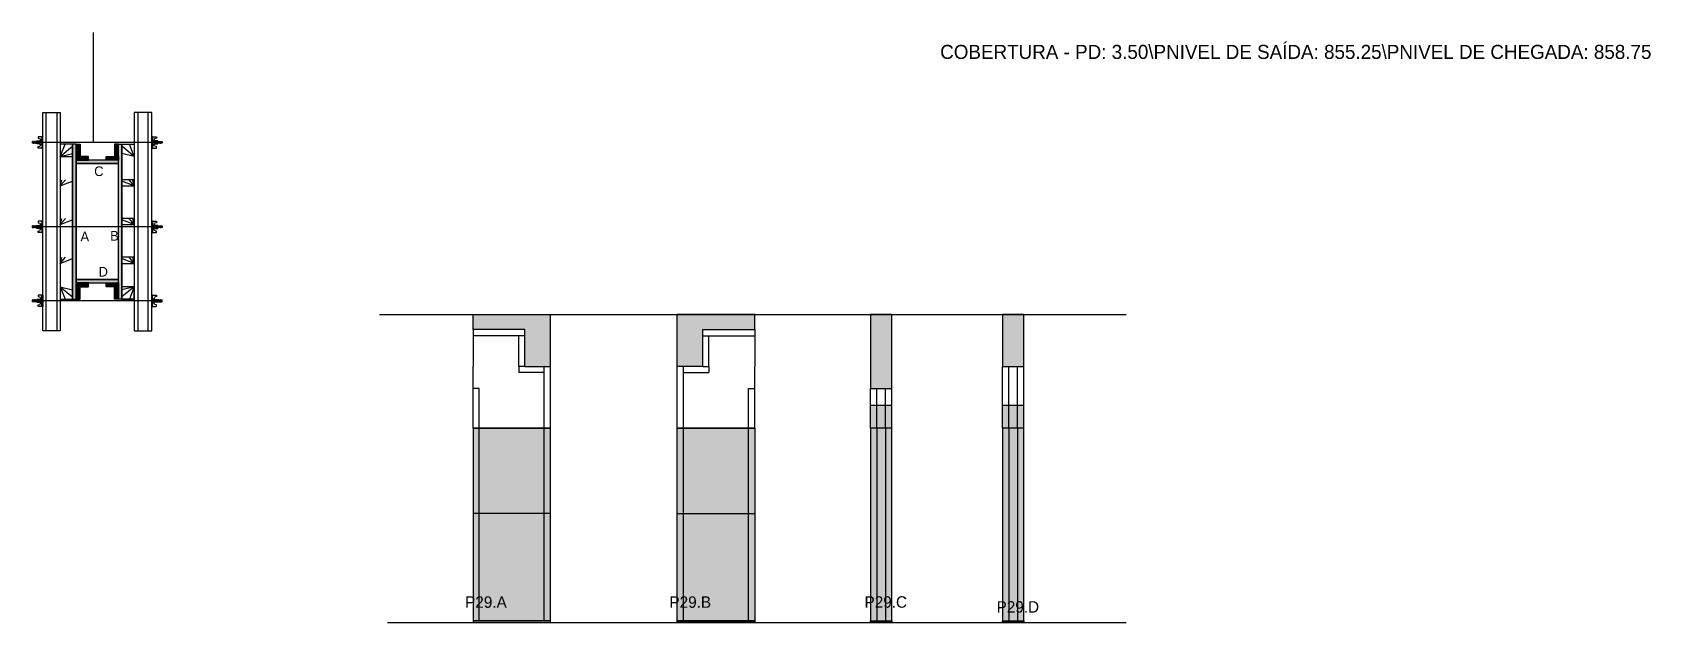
# Model space of a CAD drawing. Header units: metres. Extents: x 6133 to 7973, y 7800 to 8470.
import ezdxf

# ---------------------------------------------------------------- set-up
doc = ezdxf.new("R2010")
doc.units = ezdxf.units.M
for name, color, linetype in [('CHAPA', 7, 'Continuous'), ('COTA', 7, 'Continuous'), ('Hachura', 7, 'Continuous'), ('Madeira', 7, 'Continuous'), ('NOMENCLATURA', 7, 'Continuous'), ('Nível', 7, 'Continuous'), ('Painéis', 7, 'Continuous'), ('Perfil Metálico', 7, 'Continuous'), ('SARR_2.2x7', 7, 'Continuous'), ('SARRAFO', 7, 'Continuous'), ('Texto Seção', 7, 'Continuous'), ('TEXTO_GERAL', 7, 'Continuous')]:
    doc.layers.add(name, color=color, linetype=linetype)

msp = doc.modelspace()

# ---------------------------------------------------------------- hatches: boundary and pattern name
at = {"layer": 'COTA'}
h = msp.add_hatch(color=7, dxfattribs=at)
h.dxf.hatch_style = 1
h.paths.add_polyline_path([(6722.2, 8149.6), (6634.2, 8149.6), (6634.2, 8149.6), (6634.2, 8132.6), (6634.2, 8132.6), (6693.2, 8132.6), (6693.2, 8132.6), (6693.2, 8090.6), (6693.2, 8090.6), (6722.2, 8090.6), (6722.2, 8090.6), (6722.2, 8149.6)])
h = msp.add_hatch(color=7, dxfattribs=at)
h.dxf.hatch_style = 1
h.paths.add_polyline_path([(6866.4, 8149.6), (6954.4, 8149.6), (6954.4, 8149.6), (6954.4, 8132.6), (6954.4, 8132.6), (6895.4, 8132.6), (6895.4, 8132.6), (6895.4, 8090.6), (6895.4, 8090.6), (6866.4, 8090.6), (6866.4, 8090.6), (6866.4, 8149.6)])
h = msp.add_hatch(color=7, dxfattribs=at)
h.dxf.hatch_style = 1
h.paths.add_polyline_path([(7086.2, 8065.6), (7110.2, 8065.6), (7110.2, 8065.6), (7110.2, 8149.6), (7110.2, 8149.6), (7086.2, 8149.6), (7086.2, 8149.6), (7086.2, 8065.6)])
h = msp.add_hatch(color=7, dxfattribs=at)
h.dxf.hatch_style = 1
h.paths.add_polyline_path([(7236.2, 8090.6), (7260.2, 8090.6), (7260.2, 8090.6), (7260.2, 8149.6), (7260.2, 8149.6), (7236.2, 8149.6), (7236.2, 8149.6), (7236.2, 8090.6)])
at = {"layer": 'Hachura'}
h = msp.add_hatch(color=7, dxfattribs=at)
h.dxf.hatch_style = 1
h.paths.add_polyline_path([(6183, 8343.3), (6179, 8343.3), (6179, 8343.3), (6179, 8167.3), (6179, 8167.3), (6183, 8167.3), (6183, 8167.3), (6183, 8343.3)])
h = msp.add_hatch(color=7, dxfattribs=at)
h.dxf.hatch_style = 1
h.paths.add_polyline_path([(6183, 8329.3), (6187.4, 8329.3), (6187.4, 8329.3), (6187.4, 8343.3), (6187.4, 8343.3), (6183, 8343.3), (6183, 8343.3), (6183, 8329.3)])
h = msp.add_hatch(color=7, dxfattribs=at)
h.dxf.hatch_style = 1
h.paths.add_polyline_path([(6231, 8329.3), (6226.6, 8329.3), (6226.6, 8329.3), (6226.6, 8343.3), (6226.6, 8343.3), (6231, 8343.3), (6231, 8343.3), (6231, 8329.3)])
h = msp.add_hatch(color=7, dxfattribs=at)
h.dxf.hatch_style = 1
h.paths.add_polyline_path([(6231, 8343.3), (6235, 8343.3), (6235, 8343.3), (6235, 8167.3), (6235, 8167.3), (6231, 8167.3), (6231, 8167.3), (6231, 8343.3)])
h = msp.add_hatch(color=7, dxfattribs=at)
h.dxf.hatch_style = 1
h.paths.add_polyline_path([(6183, 8324.9), (6183, 8329.3), (6183, 8329.3), (6197, 8329.3), (6197, 8329.3), (6197, 8324.9), (6197, 8324.9), (6183, 8324.9)])
h = msp.add_hatch(color=7, dxfattribs=at)
h.dxf.hatch_style = 1
h.paths.add_polyline_path([(6231, 8321.3), (6231, 8324.9), (6231, 8324.9), (6183, 8324.9), (6183, 8324.9), (6183, 8321.3), (6183, 8321.3), (6231, 8321.3)])
h = msp.add_hatch(color=7, dxfattribs=at)
h.dxf.hatch_style = 1
h.paths.add_polyline_path([(6231, 8321.3), (6231, 8324.9), (6231, 8324.9), (6183, 8324.9), (6183, 8324.9), (6183, 8321.3), (6183, 8321.3), (6231, 8321.3)])
h = msp.add_hatch(color=7, dxfattribs=at)
h.dxf.hatch_style = 1
h.paths.add_polyline_path([(6231, 8324.9), (6231, 8329.3), (6231, 8329.3), (6217, 8329.3), (6217, 8329.3), (6217, 8324.9), (6217, 8324.9), (6231, 8324.9)])
h = msp.add_hatch(color=7, dxfattribs=at)
h.dxf.hatch_style = 1
h.paths.add_polyline_path([(6231, 8185.7), (6231, 8189.3), (6231, 8189.3), (6183, 8189.3), (6183, 8189.3), (6183, 8185.7), (6183, 8185.7), (6231, 8185.7)])
h = msp.add_hatch(color=7, dxfattribs=at)
h.dxf.hatch_style = 1
h.paths.add_polyline_path([(6231, 8185.7), (6231, 8189.3), (6231, 8189.3), (6183, 8189.3), (6183, 8189.3), (6183, 8185.7), (6183, 8185.7), (6231, 8185.7)])
h = msp.add_hatch(color=7, dxfattribs=at)
h.dxf.hatch_style = 1
h.paths.add_polyline_path([(6183, 8181.3), (6183, 8185.7), (6183, 8185.7), (6197, 8185.7), (6197, 8185.7), (6197, 8181.3), (6197, 8181.3), (6183, 8181.3)])
h = msp.add_hatch(color=7, dxfattribs=at)
h.dxf.hatch_style = 1
h.paths.add_polyline_path([(6183, 8181.3), (6187.4, 8181.3), (6187.4, 8181.3), (6187.4, 8167.3), (6187.4, 8167.3), (6183, 8167.3), (6183, 8167.3), (6183, 8181.3)])
h = msp.add_hatch(color=7, dxfattribs=at)
h.dxf.hatch_style = 1
h.paths.add_polyline_path([(6231, 8181.3), (6231, 8185.7), (6231, 8185.7), (6217, 8185.7), (6217, 8185.7), (6217, 8181.3), (6217, 8181.3), (6231, 8181.3)])
h = msp.add_hatch(color=7, dxfattribs=at)
h.dxf.hatch_style = 1
h.paths.add_polyline_path([(6231, 8181.3), (6226.6, 8181.3), (6226.6, 8181.3), (6226.6, 8167.3), (6226.6, 8167.3), (6231, 8167.3), (6231, 8167.3), (6231, 8181.3)])
h = msp.add_hatch(color=7, dxfattribs=at)
h.dxf.hatch_style = 1
h.paths.add_polyline_path([(7110.2, 8046.6), (7086.2, 8046.6), (7086.2, 8046.6), (7086.2, 7801.6), (7086.2, 7801.6), (7110.2, 7801.6), (7110.2, 7801.6), (7110.2, 8046.6)])
h = msp.add_hatch(color=7, dxfattribs=at)
h.dxf.hatch_style = 1
h.paths.add_polyline_path([(7260.2, 8046.6), (7236.2, 8046.6), (7236.2, 8046.6), (7236.2, 7801.6), (7236.2, 7801.6), (7260.2, 7801.6), (7260.2, 7801.6), (7260.2, 8046.6)])
h = msp.add_hatch(color=7, dxfattribs=at)
h.dxf.hatch_style = 1
h.paths.add_polyline_path([(6722.2, 8020.6), (6634.2, 8020.6), (6634.2, 8020.6), (6634.2, 7801.6), (6634.2, 7801.6), (6722.2, 7801.6), (6722.2, 7801.6), (6722.2, 8020.6)])
h = msp.add_hatch(color=7, dxfattribs=at)
h.dxf.hatch_style = 1
h.paths.add_polyline_path([(6954.4, 8020.6), (6866.4, 8020.6), (6866.4, 8020.6), (6866.4, 7801.6), (6866.4, 7801.6), (6954.4, 7801.6), (6954.4, 7801.6), (6954.4, 8020.6)])

# ---------------------------------------------------------------- linework, layer by layer
at = {"layer": 'CHAPA', "color": 7, "lineweight": 25}
for points in [[(6183, 8343.3), (6179, 8343.3), (6179, 8167.3), (6183, 8167.3)], [(6183, 8343.3), (6179, 8343.3), (6179, 8167.3), (6183, 8167.3)], [(6231, 8343.3), (6235, 8343.3), (6235, 8167.3), (6231, 8167.3)], [(6231, 8343.3), (6235, 8343.3), (6235, 8167.3), (6231, 8167.3)], [(6231, 8321.3), (6231, 8324.9), (6183, 8324.9), (6183, 8321.3)], [(6231, 8321.3), (6231, 8324.9), (6183, 8324.9), (6183, 8321.3)], [(6231, 8185.7), (6231, 8189.3), (6183, 8189.3), (6183, 8185.7)], [(6231, 8185.7), (6231, 8189.3), (6183, 8189.3), (6183, 8185.7)]]:
    msp.add_lwpolyline(points, close=True, dxfattribs=at)
at = {"layer": 'COTA', "color": 7, "lineweight": 25}
for p, q in [((6634.2, 8132.6), (6634.2, 8149.6)), ((6634.2, 8149.6), (6722.2, 8149.6)), ((6722.2, 8090.6), (6722.2, 8149.6)), ((6866.4, 8090.6), (6866.4, 8149.6)), ((6954.4, 8149.6), (6866.4, 8149.6)), ((6954.4, 8132.6), (6954.4, 8149.6))]:
    msp.add_line(p, q, dxfattribs=at)
for points in [[(7110.2, 8065.6), (7110.2, 8149.6), (7086.2, 8149.6), (7086.2, 8065.6)], [(7260.2, 8090.6), (7260.2, 8149.6), (7236.2, 8149.6), (7236.2, 8090.6)]]:
    msp.add_lwpolyline(points, dxfattribs=at)
at = {"layer": 'Defpoints', "color": 7, "lineweight": 25}
msp.add_line((6202.9, 8345.3), (6202.9, 8470.3), dxfattribs=at)
at = {"layer": 'Hachura', "color": 7, "lineweight": 25}
for p, q in [((6133.5, 8346.3), (6133.2, 8346)), ((6133.2, 8346), (6133.2, 8344.7)), ((6133.5, 8344.4), (6133.2, 8344.7)), ((6133.9, 8346.3), (6133.5, 8346.3)), ((6133.5, 8346.3), (6133.5, 8346.3)), ((6133.5, 8344.4), (6133.5, 8346.3)), ((6134.2, 8344.4), (6133.5, 8345.7)), ((6134.1, 8344.3), (6133.5, 8345.4)), ((6133.5, 8344.9), (6133.9, 8344.2)), ((6133.5, 8344.6), (6133.7, 8344.4)), ((6133.7, 8344.4), (6133.5, 8344.4)), ((6133.9, 8346.4), (6135, 8344.2)), ((6133.9, 8346.3), (6134.8, 8344.4)), ((6133.9, 8346.3), (6134.8, 8344.4)), ((6135.3, 8344.3), (6134.2, 8346.4)), ((6134.2, 8344.4), (6134.8, 8344.4)), ((6135, 8346.3), (6134.4, 8346.3)), ((6135.3, 8344.4), (6134.4, 8346.3)), ((6135, 8346.3), (6136, 8344.4)), ((6135.1, 8346.4), (6136.2, 8344.2)), ((6136, 8344.4), (6135.3, 8344.4)), ((6136.4, 8344.3), (6135.4, 8346.4)), ((6136.2, 8346.3), (6135.5, 8346.3)), ((6136.5, 8344.4), (6135.5, 8346.3)), ((6135.7, 8346.3), (6135.5, 8346.3)), ((6136.2, 8346.3), (6137.1, 8344.4)), ((6136.3, 8346.4), (6137.4, 8344.2)), ((6137.6, 8344.3), (6136.5, 8346.4)), ((6136.7, 8344.4), (6136.5, 8344.4)), ((6137.3, 8346.3), (6136.7, 8346.3)), ((6137.7, 8344.4), (6136.7, 8346.3)), ((6136.7, 8344.4), (6137.1, 8344.4)), ((6137.3, 8346.3), (6138.3, 8344.4)), ((6138.3, 8345.1), (6137.7, 8346.4)), ((6137.7, 8344.4), (6138.3, 8344.4)), ((6138.3, 8345.4), (6137.9, 8346.3)), ((6138.3, 8346.3), (6137.9, 8346.3)), ((6279.8, 8345.3), (6138, 8345.3)), ((6138.3, 8343.6), (6138.3, 8347)), ((6138.3, 8347), (6141.5, 8347)), ((6138.3, 8345.9), (6141.5, 8345.9)), ((6138.3, 8344.4), (6141.5, 8344.4)), ((6141.5, 8343.6), (6138.3, 8343.6)), ((6138.4, 8343.6), (6138.4, 8347)), ((6145, 8351.7), (6139.9, 8351.7)), ((6139.9, 8351.7), (6139.9, 8350)), ((6139.9, 8350), (6142.1, 8349.5)), ((6139.9, 8340.5), (6142.1, 8341.1)), ((6139.9, 8338.8), (6139.9, 8340.5)), ((6144.1, 8338.8), (6139.9, 8338.8)), ((6141.5, 8347.2), (6141.5, 8343.3)), ((6144.1, 8347.2), (6141.5, 8347.2)), ((6141.5, 8343.3), (6141.5, 8343.6)), ((6141.5, 8343.3), (6141.5, 8343.6)), ((6141.5, 8343.3), (6144.1, 8343.3)), ((6144.1, 8345.6), (6142.1, 8345.6)), ((6142.1, 8345.1), (6144.1, 8345.1)), ((6142.3, 8349.2), (6142.3, 8347.2)), ((6142.3, 8341.4), (6142.3, 8343.3)), ((6144.1, 8351.7), (6144.1, 8338.8)), ((6144.1, 8351.7), (6144.1, 8346.6)), ((6144.1, 8351.6), (6145, 8351.6)), ((6144.1, 8351.4), (6145, 8351.4)), ((6144.1, 8351), (6145, 8351)), ((6144.1, 8350.6), (6145, 8350.6)), ((6144.1, 8349.7), (6145, 8349.7)), ((6144.1, 8348.3), (6145, 8348.3)), ((6144.1, 8345.3), (6144.1, 8347.2)), ((6144.1, 8346.6), (6144.1, 8345.9)), ((6144.1, 8345.3), (6145, 8345.3)), ((6144.1, 8342.2), (6145, 8342.2)), ((6144.1, 8340.8), (6145, 8340.8)), ((6144.1, 8340), (6145, 8340)), ((6144.1, 8339.5), (6145, 8339.5)), ((6144.1, 8339.2), (6145, 8339.2)), ((6144.1, 8339), (6145, 8339)), ((6144.1, 8338.8), (6145, 8338.8)), ((6144.4, 8346.2), (6144.2, 8346.2)), ((6144.2, 8344.3), (6144.7, 8344.3)), ((6144.9, 8346.2), (6144.4, 8346.2)), ((6145, 8338.8), (6145, 8351.7)), ((6145, 8339.8), (6145, 8347.6)), ((6269, 8338.8), (6269, 8351.7)), ((6269, 8351.7), (6274.1, 8351.7)), ((6269.9, 8351.6), (6269, 8351.6)), ((6269.9, 8351.4), (6269, 8351.4)), ((6269.9, 8351), (6269, 8351)), ((6269.9, 8350.6), (6269, 8350.6)), ((6269.9, 8349.7), (6269, 8349.7)), ((6269.9, 8348.3), (6269, 8348.3)), ((6269, 8339.8), (6269, 8347.6)), ((6269.9, 8345.3), (6269, 8345.3)), ((6269.9, 8342.2), (6269, 8342.2)), ((6269.9, 8340.8), (6269, 8340.8)), ((6269.9, 8340), (6269, 8340)), ((6269.9, 8339.5), (6269, 8339.5)), ((6269.9, 8339.2), (6269, 8339.2)), ((6269.9, 8339), (6269, 8339)), ((6269.9, 8338.8), (6269, 8338.8)), ((6269.2, 8346.2), (6269.6, 8346.2)), ((6269.8, 8344.3), (6269.4, 8344.3)), ((6269.6, 8346.2), (6269.8, 8346.2)), ((6269.9, 8351.7), (6269.9, 8338.8)), ((6269.9, 8351.7), (6269.9, 8346.6)), ((6269.9, 8345.3), (6269.9, 8347.2)), ((6269.9, 8347.2), (6272.5, 8347.2)), ((6269.9, 8346.6), (6269.9, 8345.9)), ((6269.9, 8345.6), (6271.9, 8345.6)), ((6271.9, 8345.1), (6269.9, 8345.1)), ((6272.5, 8343.3), (6269.9, 8343.3)), ((6269.9, 8338.8), (6274.2, 8338.8)), ((6271.7, 8349.2), (6271.7, 8347.2)), ((6271.7, 8341.4), (6271.7, 8343.3)), ((6274.2, 8350), (6272, 8349.5)), ((6274.2, 8340.5), (6272, 8341.1)), ((6272.5, 8347.2), (6272.5, 8343.3)), ((6275.7, 8347), (6272.5, 8347)), ((6275.7, 8345.9), (6272.5, 8345.9)), ((6275.7, 8344.4), (6272.5, 8344.4)), ((6272.5, 8343.6), (6275.7, 8343.6)), ((6272.5, 8343.3), (6272.5, 8343.6)), ((6272.5, 8343.3), (6272.5, 8343.6)), ((6274.2, 8351.7), (6274.2, 8350)), ((6274.2, 8338.8), (6274.2, 8340.5)), ((6275.7, 8343.6), (6275.7, 8347)), ((6275.7, 8343.6), (6275.7, 8347)), ((6275.7, 8345.1), (6276.4, 8346.4)), ((6276.7, 8346.3), (6275.7, 8344.4)), ((6275.7, 8345.4), (6276.2, 8346.3)), ((6275.7, 8346.3), (6276.2, 8346.3)), ((6276.4, 8344.4), (6275.7, 8344.4)), ((6276.4, 8344.3), (6277.5, 8346.4)), ((6276.4, 8344.4), (6277.3, 8346.3)), ((6277.8, 8346.4), (6276.7, 8344.2)), ((6276.7, 8346.3), (6277.3, 8346.3)), ((6277.8, 8346.3), (6276.9, 8344.4)), ((6277.3, 8344.4), (6276.9, 8344.4)), ((6277.3, 8344.4), (6277.5, 8344.4)), ((6277.5, 8344.4), (6278.5, 8346.3)), ((6277.6, 8344.3), (6278.7, 8346.4)), ((6278.9, 8346.4), (6277.8, 8344.2)), ((6277.8, 8346.3), (6278.5, 8346.3)), ((6279, 8346.3), (6278, 8344.4)), ((6278, 8344.4), (6278.7, 8344.4)), ((6278.3, 8346.3), (6278.5, 8346.3)), ((6278.7, 8344.4), (6279.7, 8346.3)), ((6278.8, 8344.3), (6279.8, 8346.4)), ((6280.1, 8346.4), (6279, 8344.2)), ((6279, 8346.3), (6279.7, 8346.3)), ((6280.2, 8346.3), (6279.2, 8344.4)), ((6280.2, 8346.3), (6279.2, 8344.4)), ((6279.8, 8344.4), (6279.2, 8344.4)), ((6279.8, 8344.4), (6280.5, 8345.7)), ((6279.9, 8344.3), (6280.5, 8345.4)), ((6280.2, 8346.3), (6280.5, 8346.3)), ((6280.5, 8344.9), (6280.2, 8344.2)), ((6280.5, 8344.6), (6280.4, 8344.4)), ((6280.4, 8344.4), (6280.5, 8344.4)), ((6280.5, 8346.3), (6280.5, 8346.3)), ((6280.5, 8346.3), (6280.8, 8346)), ((6280.5, 8344.4), (6280.5, 8346.3)), ((6280.5, 8344.4), (6280.8, 8344.7)), ((6280.8, 8346), (6280.8, 8344.7)), ((6133.5, 8250.3), (6133.2, 8250)), ((6133.2, 8250), (6133.2, 8248.7)), ((6133.5, 8248.4), (6133.2, 8248.7)), ((6133.9, 8250.3), (6133.5, 8250.3)), ((6133.5, 8250.3), (6133.5, 8250.3)), ((6133.5, 8248.4), (6133.5, 8250.3)), ((6134.2, 8248.4), (6133.5, 8249.7)), ((6134.1, 8248.3), (6133.5, 8249.4)), ((6133.5, 8248.9), (6133.9, 8248.2)), ((6133.5, 8248.6), (6133.7, 8248.4)), ((6133.7, 8248.4), (6133.5, 8248.4)), ((6133.9, 8250.4), (6135, 8248.2)), ((6133.9, 8250.3), (6134.8, 8248.4)), ((6133.9, 8250.3), (6134.8, 8248.4)), ((6135.3, 8248.3), (6134.2, 8250.4)), ((6134.2, 8248.4), (6134.8, 8248.4)), ((6135, 8250.3), (6134.4, 8250.3)), ((6135.3, 8248.4), (6134.4, 8250.3)), ((6135, 8250.3), (6136, 8248.4)), ((6135.1, 8250.4), (6136.2, 8248.2)), ((6136, 8248.4), (6135.3, 8248.4)), ((6136.4, 8248.3), (6135.4, 8250.4)), ((6136.2, 8250.3), (6135.5, 8250.3)), ((6136.5, 8248.4), (6135.5, 8250.3)), ((6135.7, 8250.3), (6135.5, 8250.3)), ((6136.2, 8250.3), (6137.1, 8248.4)), ((6136.3, 8250.4), (6137.4, 8248.2)), ((6137.6, 8248.3), (6136.5, 8250.4)), ((6136.7, 8248.4), (6136.5, 8248.4)), ((6137.3, 8250.3), (6136.7, 8250.3)), ((6137.7, 8248.4), (6136.7, 8250.3)), ((6136.7, 8248.4), (6137.1, 8248.4)), ((6137.3, 8250.3), (6138.3, 8248.4)), ((6138.3, 8249.1), (6137.7, 8250.4)), ((6137.7, 8248.4), (6138.3, 8248.4)), ((6138.3, 8249.4), (6137.9, 8250.3)), ((6138.3, 8250.3), (6137.9, 8250.3)), ((6279.8, 8249.3), (6138, 8249.3)), ((6138.3, 8247.6), (6138.3, 8251)), ((6138.3, 8251), (6141.5, 8251)), ((6138.3, 8249.9), (6141.5, 8249.9)), ((6138.3, 8248.4), (6141.5, 8248.4)), ((6141.5, 8247.6), (6138.3, 8247.6)), ((6138.4, 8247.6), (6138.4, 8251)), ((6145, 8255.7), (6139.9, 8255.7)), ((6139.9, 8255.7), (6139.9, 8254)), ((6139.9, 8254), (6142.1, 8253.5)), ((6139.9, 8244.5), (6142.1, 8245.1)), ((6139.9, 8242.8), (6139.9, 8244.5)), ((6144.1, 8242.8), (6139.9, 8242.8)), ((6141.5, 8251.2), (6141.5, 8247.3)), ((6144.1, 8251.2), (6141.5, 8251.2)), ((6141.5, 8247.3), (6141.5, 8247.6)), ((6141.5, 8247.3), (6141.5, 8247.6)), ((6141.5, 8247.3), (6144.1, 8247.3)), ((6144.1, 8249.6), (6142.1, 8249.6)), ((6142.1, 8249.1), (6144.1, 8249.1)), ((6142.3, 8253.2), (6142.3, 8251.2)), ((6142.3, 8245.4), (6142.3, 8247.3)), ((6144.1, 8255.7), (6144.1, 8242.8)), ((6144.1, 8255.7), (6144.1, 8250.6)), ((6144.1, 8255.6), (6145, 8255.6)), ((6144.1, 8255.4), (6145, 8255.4)), ((6144.1, 8255), (6145, 8255)), ((6144.1, 8254.6), (6145, 8254.6)), ((6144.1, 8253.7), (6145, 8253.7)), ((6144.1, 8252.3), (6145, 8252.3)), ((6144.1, 8249.3), (6144.1, 8251.2)), ((6144.1, 8250.6), (6144.1, 8249.9)), ((6144.1, 8249.3), (6145, 8249.3)), ((6144.1, 8246.2), (6145, 8246.2)), ((6144.1, 8244.8), (6145, 8244.8)), ((6144.1, 8244), (6145, 8244)), ((6144.1, 8243.5), (6145, 8243.5)), ((6144.1, 8243.2), (6145, 8243.2)), ((6144.1, 8243), (6145, 8243)), ((6144.1, 8242.8), (6145, 8242.8)), ((6144.4, 8250.2), (6144.2, 8250.2)), ((6144.2, 8248.3), (6144.7, 8248.3)), ((6144.9, 8250.2), (6144.4, 8250.2)), ((6145, 8242.8), (6145, 8255.7)), ((6145, 8243.8), (6145, 8251.6)), ((6269, 8242.8), (6269, 8255.7)), ((6269, 8255.7), (6274.1, 8255.7)), ((6269.9, 8255.6), (6269, 8255.6)), ((6269.9, 8255.4), (6269, 8255.4)), ((6269.9, 8255), (6269, 8255)), ((6269.9, 8254.6), (6269, 8254.6)), ((6269.9, 8253.7), (6269, 8253.7)), ((6269.9, 8252.3), (6269, 8252.3)), ((6269, 8243.8), (6269, 8251.6)), ((6269.9, 8249.3), (6269, 8249.3)), ((6269.9, 8246.2), (6269, 8246.2)), ((6269.9, 8244.8), (6269, 8244.8)), ((6269.9, 8244), (6269, 8244)), ((6269.9, 8243.5), (6269, 8243.5)), ((6269.9, 8243.2), (6269, 8243.2)), ((6269.9, 8243), (6269, 8243)), ((6269.9, 8242.8), (6269, 8242.8)), ((6269.2, 8250.2), (6269.6, 8250.2)), ((6269.8, 8248.3), (6269.4, 8248.3)), ((6269.6, 8250.2), (6269.8, 8250.2)), ((6269.9, 8255.7), (6269.9, 8242.8)), ((6269.9, 8255.7), (6269.9, 8250.6)), ((6269.9, 8249.3), (6269.9, 8251.2)), ((6269.9, 8251.2), (6272.5, 8251.2)), ((6269.9, 8250.6), (6269.9, 8249.9)), ((6269.9, 8249.6), (6271.9, 8249.6)), ((6271.9, 8249.1), (6269.9, 8249.1)), ((6272.5, 8247.3), (6269.9, 8247.3)), ((6269.9, 8242.8), (6274.2, 8242.8)), ((6271.7, 8253.2), (6271.7, 8251.2)), ((6271.7, 8245.4), (6271.7, 8247.3)), ((6274.2, 8254), (6272, 8253.5)), ((6274.2, 8244.5), (6272, 8245.1)), ((6272.5, 8251.2), (6272.5, 8247.3)), ((6275.7, 8251), (6272.5, 8251)), ((6275.7, 8249.9), (6272.5, 8249.9)), ((6275.7, 8248.4), (6272.5, 8248.4)), ((6272.5, 8247.6), (6275.7, 8247.6)), ((6272.5, 8247.3), (6272.5, 8247.6)), ((6272.5, 8247.3), (6272.5, 8247.6)), ((6274.2, 8255.7), (6274.2, 8254)), ((6274.2, 8242.8), (6274.2, 8244.5)), ((6275.7, 8247.6), (6275.7, 8251)), ((6275.7, 8247.6), (6275.7, 8251)), ((6275.7, 8249.1), (6276.4, 8250.4)), ((6276.7, 8250.3), (6275.7, 8248.4)), ((6275.7, 8249.4), (6276.2, 8250.3)), ((6275.7, 8250.3), (6276.2, 8250.3)), ((6276.4, 8248.4), (6275.7, 8248.4)), ((6276.4, 8248.3), (6277.5, 8250.4)), ((6276.4, 8248.4), (6277.3, 8250.3)), ((6277.8, 8250.4), (6276.7, 8248.2)), ((6276.7, 8250.3), (6277.3, 8250.3)), ((6277.8, 8250.3), (6276.9, 8248.4)), ((6277.3, 8248.4), (6276.9, 8248.4)), ((6277.3, 8248.4), (6277.5, 8248.4)), ((6277.5, 8248.4), (6278.5, 8250.3)), ((6277.6, 8248.3), (6278.7, 8250.4)), ((6278.9, 8250.4), (6277.8, 8248.2)), ((6277.8, 8250.3), (6278.5, 8250.3)), ((6279, 8250.3), (6278, 8248.4)), ((6278, 8248.4), (6278.7, 8248.4)), ((6278.3, 8250.3), (6278.5, 8250.3)), ((6278.7, 8248.4), (6279.7, 8250.3)), ((6278.8, 8248.3), (6279.8, 8250.4)), ((6280.1, 8250.4), (6279, 8248.2)), ((6279, 8250.3), (6279.7, 8250.3)), ((6280.2, 8250.3), (6279.2, 8248.4)), ((6280.2, 8250.3), (6279.2, 8248.4)), ((6279.8, 8248.4), (6279.2, 8248.4)), ((6279.8, 8248.4), (6280.5, 8249.7)), ((6279.9, 8248.3), (6280.5, 8249.4)), ((6280.2, 8250.3), (6280.5, 8250.3)), ((6280.5, 8248.9), (6280.2, 8248.2)), ((6280.5, 8248.6), (6280.4, 8248.4)), ((6280.4, 8248.4), (6280.5, 8248.4)), ((6280.5, 8250.3), (6280.5, 8250.3)), ((6280.5, 8250.3), (6280.8, 8250)), ((6280.5, 8248.4), (6280.5, 8250.3)), ((6280.5, 8248.4), (6280.8, 8248.7)), ((6280.8, 8250), (6280.8, 8248.7)), ((6144.1, 8171.7), (6139.9, 8171.7)), ((6139.9, 8171.7), (6139.9, 8170)), ((6139.9, 8170), (6142.1, 8169.5)), ((6142.3, 8169.2), (6142.3, 8167.2)), ((6144.1, 8158.8), (6144.1, 8171.7)), ((6144.1, 8171.7), (6145, 8171.7)), ((6144.1, 8171.6), (6145, 8171.6)), ((6144.1, 8171.4), (6145, 8171.4)), ((6144.1, 8171), (6145, 8171)), ((6144.1, 8170.6), (6145, 8170.6)), ((6144.1, 8169.7), (6145, 8169.7)), ((6145, 8171.7), (6145, 8158.8)), ((6145, 8170.8), (6145, 8163)), ((6269, 8171.7), (6269, 8158.8)), ((6269.9, 8171.7), (6269, 8171.7)), ((6269.9, 8171.6), (6269, 8171.6)), ((6269.9, 8171.4), (6269, 8171.4)), ((6269.9, 8171), (6269, 8171)), ((6269, 8170.8), (6269, 8163)), ((6269.9, 8170.6), (6269, 8170.6)), ((6269.9, 8169.7), (6269, 8169.7)), ((6269.9, 8158.8), (6269.9, 8171.7)), ((6269.9, 8171.7), (6274.2, 8171.7)), ((6271.7, 8169.2), (6271.7, 8167.2)), ((6274.2, 8170), (6272, 8169.5)), ((6274.2, 8171.7), (6274.2, 8170)), ((6133.5, 8166.2), (6133.2, 8165.9)), ((6133.2, 8164.6), (6133.2, 8165.9)), ((6133.5, 8164.2), (6133.2, 8164.6)), ((6133.5, 8165.7), (6133.9, 8166.3)), ((6134.1, 8166.3), (6133.5, 8165.1)), ((6133.5, 8165.9), (6133.7, 8166.2)), ((6133.7, 8166.2), (6133.5, 8166.2)), ((6134.2, 8166.2), (6133.5, 8164.9)), ((6133.5, 8166.2), (6133.5, 8164.2)), ((6133.9, 8164.2), (6133.5, 8164.2)), ((6133.5, 8164.2), (6133.5, 8164.2)), ((6133.9, 8164.2), (6135, 8166.3)), ((6133.9, 8164.2), (6134.8, 8166.2)), ((6133.9, 8164.2), (6134.8, 8166.2)), ((6135.3, 8166.3), (6134.2, 8164.1)), ((6134.2, 8166.2), (6134.8, 8166.2)), ((6135.3, 8166.2), (6134.4, 8164.2)), ((6135, 8164.2), (6134.4, 8164.2)), ((6135, 8164.2), (6136, 8166.2)), ((6135.1, 8164.2), (6136.2, 8166.3)), ((6136, 8166.2), (6135.3, 8166.2)), ((6136.4, 8166.3), (6135.4, 8164.1)), ((6136.5, 8166.2), (6135.5, 8164.2)), ((6136.2, 8164.2), (6135.5, 8164.2)), ((6135.7, 8164.2), (6135.5, 8164.2)), ((6136.2, 8164.2), (6137.1, 8166.2)), ((6136.3, 8164.2), (6137.4, 8166.3)), ((6137.6, 8166.3), (6136.5, 8164.1)), ((6136.7, 8166.2), (6136.5, 8166.2)), ((6136.7, 8166.2), (6137.1, 8166.2)), ((6137.7, 8166.2), (6136.7, 8164.2)), ((6137.3, 8164.2), (6136.7, 8164.2)), ((6137.3, 8164.2), (6138.3, 8166.2)), ((6137.7, 8166.2), (6138.3, 8166.2)), ((6138.3, 8165.4), (6137.7, 8164.1)), ((6138.3, 8165.1), (6137.9, 8164.2)), ((6138.3, 8164.2), (6137.9, 8164.2)), ((6279.8, 8165.3), (6138, 8165.3)), ((6138.3, 8166.9), (6138.3, 8163.6)), ((6141.5, 8166.9), (6138.3, 8166.9)), ((6138.3, 8166.2), (6141.5, 8166.2)), ((6138.3, 8164.6), (6141.5, 8164.6)), ((6138.3, 8163.6), (6141.5, 8163.6)), ((6138.4, 8166.9), (6138.4, 8163.6)), ((6139.9, 8160.5), (6142.1, 8161.1)), ((6139.9, 8158.8), (6139.9, 8160.5)), ((6145, 8158.8), (6139.9, 8158.8)), ((6141.5, 8163.3), (6141.5, 8167.2)), ((6141.5, 8167.2), (6144.1, 8167.2)), ((6141.5, 8167.2), (6141.5, 8166.9)), ((6141.5, 8167.2), (6141.5, 8166.9)), ((6144.1, 8163.3), (6141.5, 8163.3)), ((6142.1, 8165.5), (6144.1, 8165.5)), ((6144.1, 8165), (6142.1, 8165)), ((6142.3, 8161.4), (6142.3, 8163.3)), ((6144.1, 8168.3), (6145, 8168.3)), ((6144.1, 8165.3), (6144.1, 8163.3)), ((6144.1, 8165.3), (6145, 8165.3)), ((6144.1, 8164), (6144.1, 8164.6)), ((6144.1, 8158.8), (6144.1, 8164)), ((6144.1, 8162.2), (6145, 8162.2)), ((6144.1, 8160.8), (6145, 8160.8)), ((6144.1, 8160), (6145, 8160)), ((6144.1, 8159.5), (6145, 8159.5)), ((6144.1, 8159.2), (6145, 8159.2)), ((6144.1, 8159), (6145, 8159)), ((6144.2, 8166.2), (6144.7, 8166.2)), ((6144.4, 8164.3), (6144.2, 8164.3)), ((6144.9, 8164.3), (6144.4, 8164.3)), ((6269.9, 8168.3), (6269, 8168.3)), ((6269.9, 8165.3), (6269, 8165.3)), ((6269.9, 8162.2), (6269, 8162.2)), ((6269.9, 8160.8), (6269, 8160.8)), ((6269.9, 8160), (6269, 8160)), ((6269.9, 8159.5), (6269, 8159.5)), ((6269.9, 8159.2), (6269, 8159.2)), ((6269.9, 8159), (6269, 8159)), ((6269, 8158.8), (6274.1, 8158.8)), ((6269.2, 8164.3), (6269.6, 8164.3)), ((6269.8, 8166.2), (6269.4, 8166.2)), ((6269.6, 8164.3), (6269.8, 8164.3)), ((6272.5, 8167.2), (6269.9, 8167.2)), ((6271.9, 8165.5), (6269.9, 8165.5)), ((6269.9, 8165.3), (6269.9, 8163.3)), ((6269.9, 8165), (6271.9, 8165)), ((6269.9, 8164), (6269.9, 8164.6)), ((6269.9, 8158.8), (6269.9, 8164)), ((6269.9, 8163.3), (6272.5, 8163.3)), ((6271.7, 8161.4), (6271.7, 8163.3)), ((6274.2, 8160.5), (6272, 8161.1)), ((6272.5, 8163.3), (6272.5, 8167.2)), ((6272.5, 8167.2), (6272.5, 8166.9)), ((6272.5, 8167.2), (6272.5, 8166.9)), ((6272.5, 8166.9), (6275.7, 8166.9)), ((6275.7, 8166.2), (6272.5, 8166.2)), ((6275.7, 8164.6), (6272.5, 8164.6)), ((6275.7, 8163.6), (6272.5, 8163.6)), ((6274.2, 8158.8), (6274.2, 8160.5)), ((6275.7, 8166.9), (6275.7, 8163.6)), ((6275.7, 8166.9), (6275.7, 8163.6)), ((6276.4, 8166.2), (6275.7, 8166.2)), ((6276.7, 8164.2), (6275.7, 8166.2)), ((6275.7, 8165.4), (6276.4, 8164.1)), ((6275.7, 8165.1), (6276.2, 8164.2)), ((6275.7, 8164.2), (6276.2, 8164.2)), ((6276.4, 8166.3), (6277.5, 8164.1)), ((6276.4, 8166.2), (6277.3, 8164.2)), ((6277.8, 8164.2), (6276.7, 8166.3)), ((6276.7, 8164.2), (6277.3, 8164.2)), ((6277.3, 8166.2), (6276.9, 8166.2)), ((6277.8, 8164.2), (6276.9, 8166.2)), ((6277.3, 8166.2), (6277.5, 8166.2)), ((6277.5, 8166.2), (6278.5, 8164.2)), ((6277.6, 8166.3), (6278.7, 8164.1)), ((6278.9, 8164.2), (6277.8, 8166.3)), ((6277.8, 8164.2), (6278.5, 8164.2)), ((6278, 8166.2), (6278.7, 8166.2)), ((6279, 8164.2), (6278, 8166.2)), ((6278.3, 8164.2), (6278.5, 8164.2)), ((6278.7, 8166.2), (6279.7, 8164.2)), ((6278.8, 8166.3), (6279.8, 8164.1)), ((6280.1, 8164.2), (6279, 8166.3)), ((6279, 8164.2), (6279.7, 8164.2)), ((6280.2, 8164.2), (6279.2, 8166.2)), ((6279.8, 8166.2), (6279.2, 8166.2)), ((6280.2, 8164.2), (6279.2, 8166.2)), ((6279.8, 8166.2), (6280.5, 8164.9)), ((6279.9, 8166.3), (6280.5, 8165.1)), ((6280.5, 8165.7), (6280.2, 8166.3)), ((6280.2, 8164.2), (6280.5, 8164.2)), ((6280.5, 8165.9), (6280.4, 8166.2)), ((6280.4, 8166.2), (6280.5, 8166.2)), ((6280.5, 8166.2), (6280.8, 8165.9)), ((6280.5, 8166.2), (6280.5, 8164.2)), ((6280.5, 8164.2), (6280.8, 8164.6)), ((6280.5, 8164.2), (6280.5, 8164.2)), ((6280.8, 8164.6), (6280.8, 8165.9))]:
    msp.add_line(p, q, dxfattribs=at)
at = {"layer": 'Madeira', "color": 7, "lineweight": 25}
for p, q in [((6165, 8329.3), (6170.4, 8343.3)), ((6165, 8329.3), (6179, 8340.8)), ((6249, 8329.3), (6235, 8340.8)), ((6249, 8329.3), (6243.6, 8343.3)), ((6165, 8329.3), (6179, 8332.8)), ((6249, 8329.3), (6235, 8332.8)), ((6165, 8295.8), (6170.8, 8302.8)), ((6165, 8295.8), (6166.7, 8302.8)), ((6165, 8295.8), (6179, 8301.2)), ((6249, 8295.8), (6235, 8301.2)), ((6249, 8295.8), (6243.3, 8302.8)), ((6249, 8295.8), (6247.3, 8302.8)), ((6165, 8251.8), (6170.8, 8258.8)), ((6165, 8251.8), (6166.7, 8258.8)), ((6165, 8251.8), (6179, 8257.2)), ((6249, 8251.8), (6235, 8257.2)), ((6249, 8251.8), (6243.3, 8258.8)), ((6249, 8251.8), (6247.3, 8258.8)), ((6165, 8207.8), (6170.8, 8214.8)), ((6165, 8207.8), (6166.7, 8214.8)), ((6165, 8207.8), (6179, 8213.2)), ((6249, 8207.8), (6235, 8213.2)), ((6249, 8207.8), (6243.3, 8214.8)), ((6249, 8207.8), (6247.3, 8214.8)), ((6165, 8181.3), (6179, 8169.8)), ((6165, 8181.3), (6179, 8177.8)), ((6165, 8181.3), (6170.4, 8167.3)), ((6249, 8181.3), (6235, 8169.8)), ((6249, 8181.3), (6235, 8177.8)), ((6249, 8181.3), (6243.6, 8167.3))]:
    msp.add_line(p, q, dxfattribs=at)
for points in [[(6165, 8329.3), (6179, 8329.3), (6179, 8343.3), (6165, 8343.3)], [(6165, 8167.3), (6179, 8167.3), (6179, 8343.3), (6165, 8343.3)], [(6249, 8167.3), (6235, 8167.3), (6235, 8343.3), (6249, 8343.3)], [(6249, 8295.8), (6249, 8302.8), (6235, 8302.8), (6235, 8295.8)], [(6249, 8251.8), (6249, 8258.8), (6235, 8258.8), (6235, 8251.8)], [(6249, 8207.8), (6249, 8214.8), (6235, 8214.8), (6235, 8207.8)], [(6249, 8181.3), (6235, 8181.3), (6235, 8167.3), (6249, 8167.3)]]:
    msp.add_lwpolyline(points, close=True, dxfattribs=at)
at = {"layer": 'Nível', "color": 7, "lineweight": 25}
for p, q in [((6528, 8149.6), (7376.7, 8149.6)), ((6536.8, 7799.6), (7376.7, 7799.6))]:
    msp.add_line(p, q, dxfattribs=at)
at = {"layer": 'Painéis', "color": 7, "lineweight": 25}
for p, q in [((6634.2, 8132.6), (6634.2, 8090.6)), ((6693.2, 8132.6), (6634.2, 8132.6)), ((6693.2, 8090.6), (6693.2, 8132.6)), ((6895.4, 8132.6), (6954.4, 8132.6)), ((6895.4, 8090.6), (6895.4, 8132.6)), ((6954.4, 8132.6), (6954.4, 8090.6)), ((6634.2, 8020.6), (6634.2, 8090.6)), ((6693.2, 8090.6), (6722.2, 8090.6)), ((6722.2, 8020.6), (6722.2, 8090.6)), ((6895.4, 8090.6), (6866.4, 8090.6)), ((6866.4, 8020.6), (6866.4, 8090.6)), ((6954.4, 8020.6), (6954.4, 8090.6)), ((7236.2, 8090.6), (7260.2, 8090.6)), ((7236.2, 8046.6), (7236.2, 8090.6)), ((7260.2, 8046.6), (7260.2, 8090.6)), ((7086.2, 8065.6), (7110.2, 8065.6)), ((7086.2, 8046.6), (7086.2, 8065.6)), ((7110.2, 8046.6), (7110.2, 8065.6)), ((7086.2, 8046.6), (7110.2, 8046.6)), ((7086.2, 8020.6), (7086.2, 8046.6)), ((7110.2, 8020.6), (7110.2, 8046.6)), ((7236.2, 8046.6), (7260.2, 8046.6)), ((7236.2, 8020.6), (7236.2, 8046.6)), ((7260.2, 8020.6), (7260.2, 8046.6)), ((6634.2, 8020.6), (6722.2, 8020.6)), ((6634.2, 8020.6), (6634.2, 7923.6)), ((6722.2, 8020.6), (6634.2, 8020.6)), ((6634.2, 8020.6), (6722.2, 8020.6)), ((6722.2, 8020.6), (6693.2, 8020.6)), ((6722.2, 7923.6), (6722.2, 8020.6)), ((6722.2, 8020.6), (6722.2, 8020.6)), ((6866.4, 7923.6), (6866.4, 8020.6)), ((6866.4, 8020.6), (6866.4, 8020.6)), ((6954.4, 8020.6), (6866.4, 8020.6)), ((6866.4, 8020.6), (6954.4, 8020.6)), ((6866.4, 8020.6), (6895.4, 8020.6)), ((6954.4, 8020.6), (6866.4, 8020.6)), ((6954.4, 8020.6), (6954.4, 7923.6)), ((7086.2, 8020.6), (7086.2, 7801.6)), ((7110.2, 8020.6), (7086.2, 8020.6)), ((7110.2, 8020.6), (7086.2, 8020.6)), ((7110.2, 7801.6), (7110.2, 8020.6)), ((7236.2, 8020.6), (7236.2, 7801.6)), ((7260.2, 8020.6), (7236.2, 8020.6)), ((7260.2, 8020.6), (7236.2, 8020.6)), ((7260.2, 7801.6), (7260.2, 8020.6)), ((6634.2, 7923.6), (6634.2, 7801.6)), ((6722.2, 7923.6), (6634.2, 7923.6)), ((6722.2, 7801.6), (6722.2, 7923.6)), ((6866.4, 7801.6), (6866.4, 7923.6)), ((6866.4, 7923.6), (6954.4, 7923.6)), ((6954.4, 7923.6), (6954.4, 7801.6)), ((6634.2, 7801.6), (6722.2, 7801.6)), ((6954.4, 7801.6), (6866.4, 7801.6)), ((7086.2, 7801.6), (7110.2, 7801.6)), ((7236.2, 7801.6), (7260.2, 7801.6))]:
    msp.add_line(p, q, dxfattribs=at)
for points in [[(6183, 8189.3), (6231, 8189.3), (6231, 8321.3), (6183, 8321.3)], [(6722.2, 7801.6), (6634.2, 7801.6), (6634.2, 7799.6), (6722.2, 7799.6)], [(6866.4, 7801.6), (6954.4, 7801.6), (6954.4, 7799.6), (6866.4, 7799.6)], [(7086.2, 7801.6), (7110.2, 7801.6), (7110.2, 7799.6), (7086.2, 7799.6)], [(7236.2, 7801.6), (7260.2, 7801.6), (7260.2, 7799.6), (7236.2, 7799.6)]]:
    msp.add_lwpolyline(points, close=True, dxfattribs=at)
at = {"layer": 'Perfil Metálico', "color": 7, "lineweight": 25}
for points in [[(6145, 8379.3), (6165, 8379.3), (6165, 8131.3), (6145, 8131.3)], [(6161, 8131.3), (6149, 8131.3), (6149, 8379.3), (6161, 8379.3)], [(6269, 8379.3), (6249, 8379.3), (6249, 8131.3), (6269, 8131.3)], [(6253, 8131.3), (6265, 8131.3), (6265, 8379.3), (6253, 8379.3)]]:
    msp.add_lwpolyline(points, close=True, dxfattribs=at)
at = {"layer": 'SARR_2.2x7', "color": 7, "lineweight": 25}
for p, q in [((6693.2, 8125.6), (6634.2, 8125.6)), ((6686.2, 8090.6), (6686.2, 8125.6)), ((6895.4, 8125.6), (6954.4, 8125.6)), ((6902.4, 8090.6), (6902.4, 8125.6)), ((6693.2, 8090.6), (6686.2, 8090.6)), ((6686.2, 8090.6), (6686.2, 8083.6)), ((6715.2, 8083.6), (6686.2, 8083.6)), ((6715.2, 8090.6), (6715.2, 8090.6)), ((6715.2, 8020.6), (6715.2, 8090.6)), ((6873.4, 8090.6), (6873.4, 8090.6)), ((6873.4, 8020.6), (6873.4, 8090.6)), ((6873.4, 8083.6), (6902.4, 8083.6)), ((6895.4, 8090.6), (6902.4, 8090.6)), ((6902.4, 8090.6), (6902.4, 8083.6)), ((7243.2, 8046.6), (7243.2, 8090.6)), ((7253.1, 8046.6), (7253.1, 8090.6)), ((6641.2, 8065.6), (6634.2, 8065.6)), ((6641.2, 8020.6), (6641.2, 8065.6)), ((6947.4, 8020.6), (6947.4, 8065.6)), ((6947.4, 8065.6), (6954.4, 8065.6)), ((7093.2, 8046.6), (7093.2, 8065.6)), ((7103.1, 8046.6), (7103.1, 8065.6)), ((7093.2, 8020.6), (7093.2, 8046.6)), ((7103.1, 8020.6), (7103.1, 8046.6)), ((7243.2, 8020.6), (7243.2, 8046.6)), ((7253.1, 8020.6), (7253.1, 8046.6)), ((6641.2, 8020.6), (6634.2, 8020.6)), ((6641.2, 7923.6), (6641.2, 8020.6)), ((6641.2, 8020.6), (6641.2, 8020.6)), ((6715.2, 7923.6), (6715.2, 8020.6)), ((6873.4, 7923.6), (6873.4, 8020.6)), ((6947.4, 7923.6), (6947.4, 8020.6)), ((6947.4, 8020.6), (6947.4, 8020.6)), ((6947.4, 8020.6), (6954.4, 8020.6)), ((7093.2, 8020.6), (7093.2, 7801.6)), ((7103.2, 8020.6), (7103.2, 7801.6)), ((7243.2, 8020.6), (7243.2, 7801.6)), ((7253.2, 8020.6), (7253.2, 7801.6)), ((6641.2, 7801.6), (6641.2, 7923.6)), ((6715.2, 7801.6), (6715.2, 7923.6)), ((6873.4, 7801.6), (6873.4, 7923.6)), ((6947.4, 7801.6), (6947.4, 7923.6)), ((6641.2, 7801.6), (6641.2, 7801.6)), ((6715.2, 7801.6), (6715.2, 7801.6)), ((6873.4, 7801.6), (6873.4, 7801.6)), ((6947.4, 7801.6), (6947.4, 7801.6))]:
    msp.add_line(p, q, dxfattribs=at)
at = {"layer": 'SARRAFO', "color": 7, "lineweight": 25}
for points in [[(6187.4, 8343.3), (6187.4, 8329.3), (6183, 8329.3), (6183, 8343.3)], [(6226.6, 8343.3), (6226.6, 8329.3), (6231, 8329.3), (6231, 8343.3)], [(6197, 8329.3), (6183, 8329.3), (6183, 8324.9), (6197, 8324.9)], [(6217, 8329.3), (6231, 8329.3), (6231, 8324.9), (6217, 8324.9)], [(6197, 8185.7), (6183, 8185.7), (6183, 8181.3), (6197, 8181.3)], [(6187.4, 8167.3), (6187.4, 8181.3), (6183, 8181.3), (6183, 8167.3)], [(6217, 8185.7), (6231, 8185.7), (6231, 8181.3), (6217, 8181.3)], [(6226.6, 8167.3), (6226.6, 8181.3), (6231, 8181.3), (6231, 8167.3)]]:
    msp.add_lwpolyline(points, close=True, dxfattribs=at)

# ---------------------------------------------------------------- texts
at = {"layer": 'NOMENCLATURA', "color": 7, "lineweight": 25}
msp.add_text('COBERTURA - PD: 3.50\\PNIVEL DE SAÍDA: 855.25\\PNIVEL DE CHEGADA: 858.75', height=16, dxfattribs=at).set_placement((7165.3, 8440.1))
at = {"layer": 'Texto Seção', "color": 7, "lineweight": 25}
for s, p in [('P29.A', (6625.2, 7816.4)), ('P29.B', (6857.5, 7816.4)), ('P29.C', (7079.3, 7816.5)), ('P29.D', (7229.4, 7810.9))]:
    msp.add_text(s, height=13, dxfattribs=at).set_placement(p)
at = {"layer": 'TEXTO_GERAL', "color": 7, "lineweight": 25}
for s, p in [('C', (6203.5, 8307)), ('A', (6187.9, 8232.8)), ('B', (6221.6, 8233.6)), ('D', (6208.5, 8192.8))]:
    msp.add_text(s, height=11, dxfattribs=at).set_placement(p)

doc.saveas('drawing.dxf')
